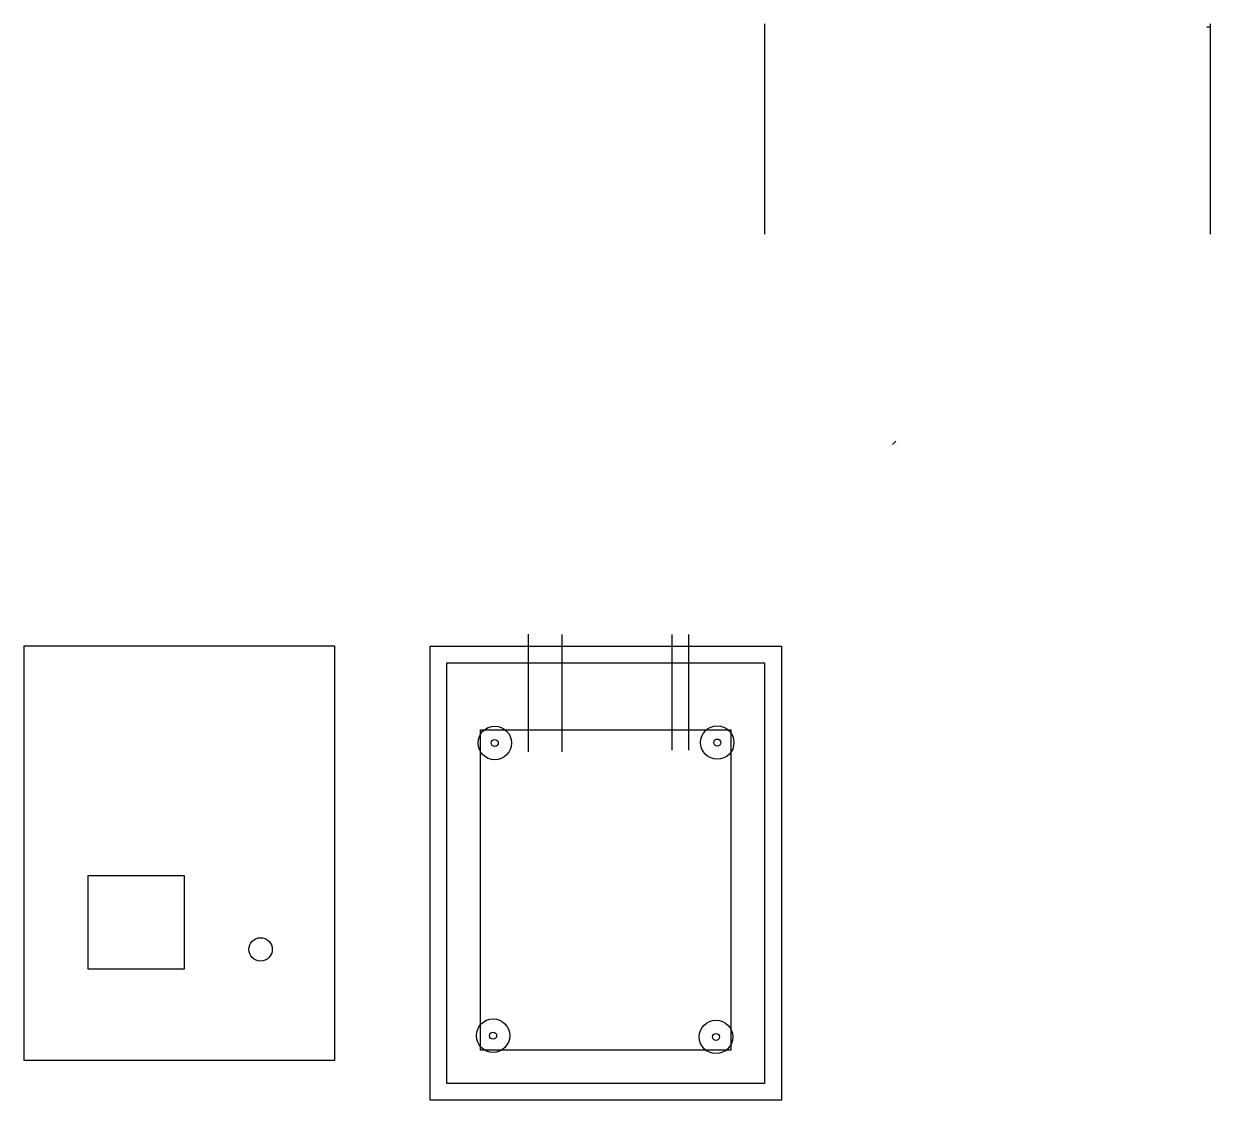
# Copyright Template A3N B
# Model space of a CAD drawing. Header units: millimetres. Extents: x -105 to 250, y 16 to 338.
import ezdxf

# ---------------------------------------------------------------- set-up
doc = ezdxf.new("R2010")
doc.units = ezdxf.units.MM
doc.header["$LTSCALE"] = 0.5
doc.layers.get('0').update_dxf_attribs({"color": 250})

msp = doc.modelspace()

# ---------------------------------------------------------------- linework, layer by layer
at = {"linetype": 'Continuous'}
for p, q in [((116.39, 338.08, 30), (116.39, 275.2, 30)), ((249.68, 338.08, 30), (249.68, 275.2, 30)), ((249.68, 338.08, 30), (249.68, 337.08, 30)), ((249.68, 337.08, 30), (248.68, 337.08, 30)), ((155.66, 213.32, 30), (154.66, 212.32, 30)), ((45.8, 120.4), (45.8, 155.6)), ((55.8, 120.4), (55.8, 155.45)), ((88.73, 120.9), (88.73, 155.45)), ((93.73, 120.9), (93.73, 155.45))]:
    msp.add_line(p, q, dxfattribs=at)
for points in [[(-12.18, 152), (-105.2, 152), (-105.2, 28.24), (-12.18, 28.24)], [(16.37, 152), (121.39, 152), (121.39, 16.24), (16.37, 16.24)], [(21.37, 147), (116.39, 147), (116.39, 21.24), (21.37, 21.24)], [(31.37, 127), (106.25, 127), (106.25, 31.24), (31.37, 31.24)], [(-85.92, 83.43), (-57.22, 83.43), (-57.22, 55.43), (-85.92, 55.43)]]:
    msp.add_lwpolyline(points, close=True, dxfattribs=at)
for centre, radius in [((35.69, 123.06), 5), ((102.23, 123.19), 5), ((102.23, 123.19), 1.05), ((35.69, 123.06), 1.05), ((-34.36, 61.35), 3.5), ((35.18, 35.56), 5), ((101.85, 35.18), 5), ((35.18, 35.56), 1.05), ((101.85, 35.18), 1.05)]:
    msp.add_circle(centre, radius, dxfattribs=at)

doc.saveas('drawing.dxf')
